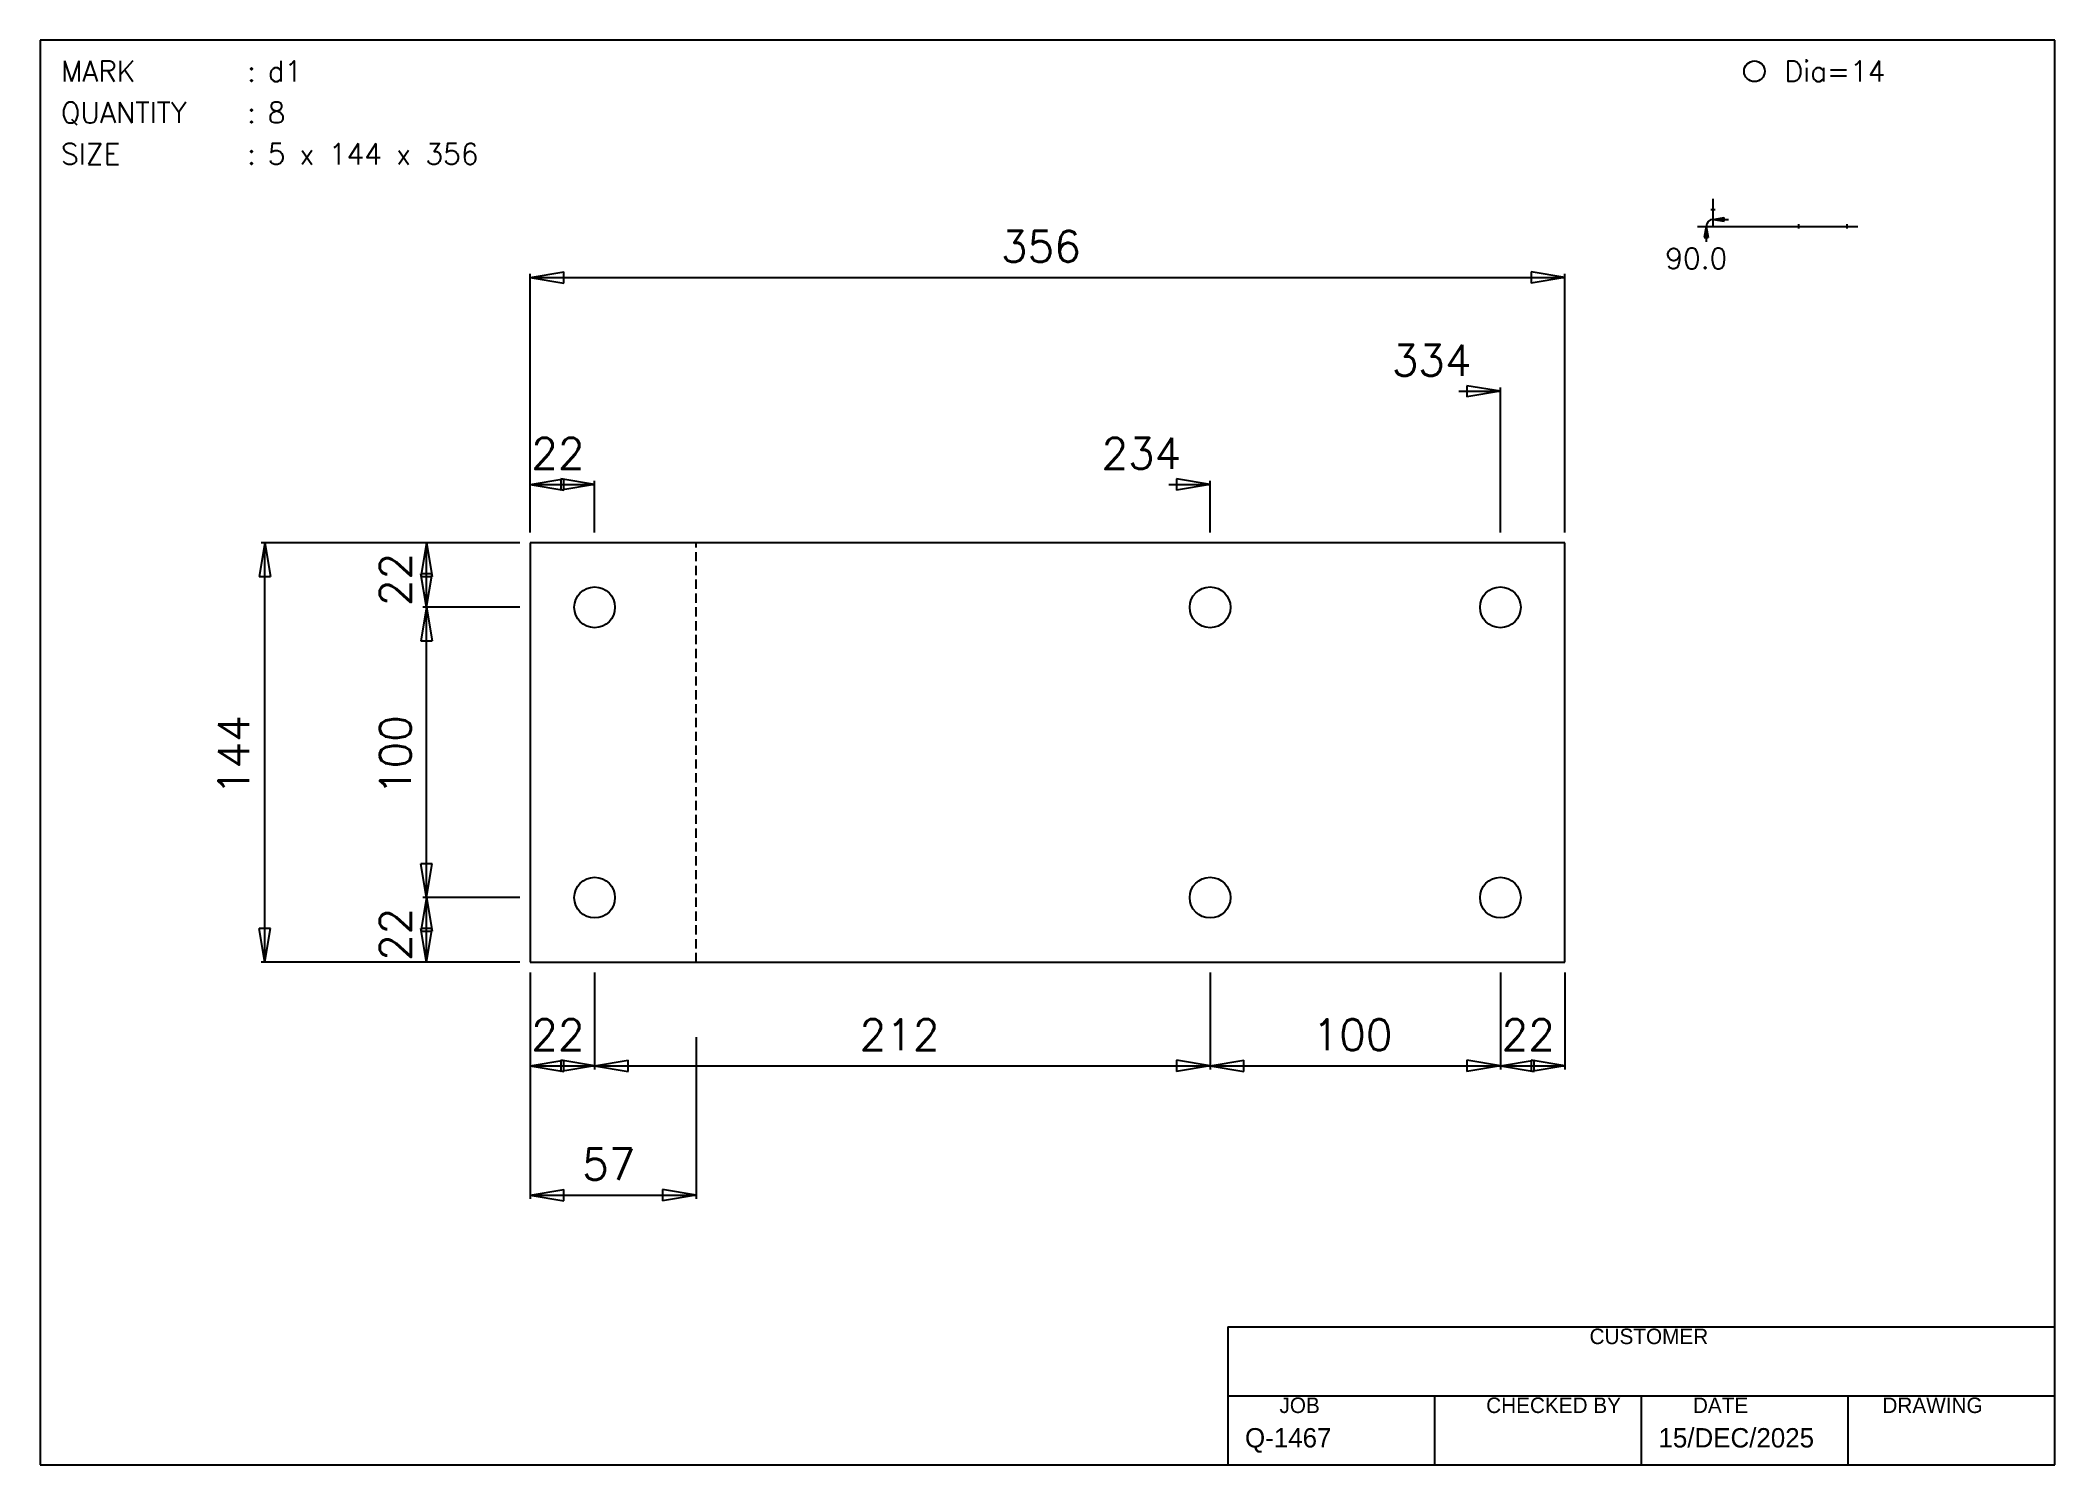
# Model space of a CAD drawing. Extents: x 0 to 297, y 0 to 210.
import ezdxf

# ---------------------------------------------------------------- set-up
doc = ezdxf.new("R2010")
doc.units = 0
doc.header["$LTSCALE"] = 0.125
doc.linetypes.add('CONTIN', pattern=[0])
doc.linetypes.add('DASHED', pattern=[38.1, 25.4, -12.7])
doc.layers.get('0').update_dxf_attribs({"linetype": 'CONTIN'})
for name, color, linetype in [('1', 7, 'CONTIN'), ('10', 7, 'CONTIN'), ('11', 7, 'CONTIN'), ('13', 3, 'CONTIN'), ('2', 7, 'CONTIN'), ('21', 7, 'CONTIN'), ('22', 7, 'CONTIN'), ('6', 6, 'CONTIN'), ('7', 3, 'DASHED')]:
    doc.layers.add(name, color=color, linetype=linetype)
doc.styles.add('SIMPLEX', font='SIMPLEX')

# ---------------------------------------------------------------- blocks, each defined once
blk = doc.blocks.new('CIRCLE')
blk.add_circle((0, 0), 25.4)
blk = doc.blocks.new('ARROW')
for p, q in [((0, 0), (-11.585, 1.931)), ((-11.585, 1.931), (-11.585, -1.931)), ((0, 0), (-11.585, -1.931))]:
    blk.add_line(p, q)
blk = doc.blocks.new('PLATE', base_point=(148.5, 105))
at = {"layer": '13'}
for p, q in [((-29.725, 177.225), (-29.725, 32.775)), ((326.725, 177.225), (-29.725, 177.225)), ((326.725, 32.775), (326.725, 177.225)), ((-29.725, 32.775), (326.725, 32.775))]:
    blk.add_line(p, q, dxfattribs=at)
at = {"layer": '2'}
for p, q in [((-29.725, 180.789), (-29.725, 269.902)), ((-29.725, 268.632), (326.725, 268.632)), ((326.725, 180.789), (326.725, 269.902)), ((290.247, 229.423), (304.505, 229.423)), ((304.505, 180.789), (304.505, 230.693)), ((-29.725, 180.789), (-29.725, 198.612)), ((-29.725, 197.342), (-7.505, 197.342)), ((-7.505, 180.789), (-7.505, 198.612)), ((190.247, 197.342), (204.505, 197.342)), ((204.505, 180.789), (204.505, 198.612)), ((-33.276, 177.225), (-122.388, 177.234)), ((-121.132, 32.784), (-121.118, 177.234)), ((-33.287, 177.225), (-66.705, 177.229)), ((-65.437, 155.008), (-65.435, 177.228)), ((-33.29, 155.005), (-66.707, 155.009)), ((-33.28, 155.005), (-66.697, 155.009)), ((-65.437, 55.008), (-65.427, 155.008)), ((-33.29, 55.005), (-66.707, 55.009)), ((-33.287, 55.005), (-66.705, 55.009)), ((-65.437, 32.778), (-65.435, 55.008)), ((-33.29, 32.775), (-122.402, 32.784)), ((-33.29, 32.775), (-66.707, 32.779)), ((-29.725, 29.21), (-29.725, -4.207)), ((-7.505, 29.21), (-7.505, -4.207)), ((-7.505, 29.21), (-7.505, -4.207)), ((204.505, 29.21), (204.505, -4.207)), ((204.505, 29.21), (204.505, -4.207)), ((304.505, 29.21), (304.505, -4.207)), ((304.505, 29.21), (304.505, -4.207)), ((326.725, 29.21), (326.725, -4.207)), ((-29.725, 6.932), (-29.725, -48.763)), ((27.505, 6.932), (27.505, -48.763)), ((-29.725, -2.937), (-7.505, -2.937)), ((-7.505, -2.937), (204.505, -2.937)), ((204.505, -2.937), (304.505, -2.937)), ((304.505, -2.937), (326.725, -2.937)), ((-29.725, -47.493), (27.505, -47.493))]:
    blk.add_line(p, q, dxfattribs=at)
at = {"layer": '7'}
blk.add_line((27.505, 32.775), (27.505, 177.225), dxfattribs=at)
at = {"layer": '2'}
for p, rotation in [((-29.725, 268.632), 180), ((-29.725, 197.342), 180), ((-121.118, 177.234), 89.994), ((-65.435, 177.228), 89.994), ((-65.437, 155.008), 269.994), ((-65.427, 155.008), 89.994), ((-65.437, 55.008), 269.994), ((-65.435, 55.008), 89.994), ((-121.132, 32.784), 269.994), ((-65.437, 32.778), 269.994), ((-29.725, -2.937), 180), ((-7.505, -2.937), 180), ((204.505, -2.937), 180), ((304.505, -2.937), 180), ((-29.725, -47.493), 180)]:
    blk.add_blockref('ARROW', p, dxfattribs=dict(at, rotation=rotation))
for p in [(326.725, 268.632), (304.505, 229.423), (-7.505, 197.342), (204.505, 197.342), (-7.505, -2.937), (204.505, -2.937), (304.505, -2.937), (326.725, -2.937), (27.505, -47.493)]:
    blk.add_blockref('ARROW', p, dxfattribs=at)
at = {"layer": '6', "xscale": 0.276, "yscale": 0.276, "zscale": 0.276}
for p in [(-7.505, 155.005), (204.505, 155.005), (304.505, 155.005), (-7.505, 55.005), (204.505, 55.005), (304.505, 55.005)]:
    blk.add_blockref('CIRCLE', p, dxfattribs=at)
at = {"layer": '11', "style": 'SIMPLEX'}
for s, p in [('356', (132.46, 273.979)), ('334', (267.078, 234.769)), ('22', (-29.309, 202.689)), ('234', (167.078, 202.689)), ('22', (-29.309, 2.41)), ('212', (83.796, 2.41)), ('100', (239.801, 2.41)), ('22', (304.922, 2.41)), ('57', (-11.804, -42.146))]:
    blk.add_text(s, height=10.693, dxfattribs=at).set_placement(p)
for s, p in [('22', (-70.783, 155.425)), ('144', (-126.473, 90.306)), ('100', (-70.78, 90.305)), ('22', (-70.783, 33.2))]:
    blk.add_text(s, height=10.693, rotation=89.994, dxfattribs=at).set_placement(p)
blk = doc.blocks.new('ARROWP')
for p, q in [((0, 0), (-11.585, 1.931)), ((-11.585, 1.931), (-11.585, -1.931)), ((0, 0), (-11.585, -1.931))]:
    blk.add_line(p, q)
blk = doc.blocks.new('PCROSS')
at = {"layer": '10'}
for p, q in [((0, 0), (0, 8.156)), ((-0.635, 4.99), (0.635, 4.989)), ((0, 0), (42.644, 0)), ((25.225, 0.635), (25.225, -0.635)), ((39.477, 0.635), (39.477, -0.635))]:
    blk.add_line(p, q, dxfattribs=at)
at = {"layer": '2'}
for p, q in [((-4.579, 0), (0.501, 0)), ((-2.039, 0), (-2.039, -4.572)), ((0, 2.039), (4.572, 2.039))]:
    blk.add_line(p, q, dxfattribs=at)
blk.add_arc((0, 0), 2.039, 90, 180, dxfattribs=at)
at = {"layer": '2', "xscale": 0.285, "yscale": 0.285, "zscale": 0.285}
for p, rotation in [((-2.039, 0), 90), ((0, 2.039), 180)]:
    blk.add_blockref('ARROWP', p, dxfattribs=dict(at, rotation=rotation))
at = {"layer": '21', "style": 'SIMPLEX'}
blk.add_text(' 90.0', height=6.092, dxfattribs=at).set_placement((-18.276, -12.492))

msp = doc.modelspace()

# ---------------------------------------------------------------- linework, layer by layer
for p, q in [((175.08, 20.32), (297, 20.32)), ((175.08, 20.32), (175.08, 0)), ((175.08, 10.16), (297, 10.16)), ((205.56, 10.16), (205.56, 0)), ((236.04, 10.16), (236.04, 0)), ((266.52, 10.16), (266.52, 0))]:
    msp.add_line(p, q)
at = {"layer": '22'}
for p, q in [((297, 210), (0, 210)), ((0, 210), (0, 0)), ((297, 0), (297, 210)), ((0, 0), (297, 0))]:
    msp.add_line(p, q, dxfattribs=at)

# ---------------------------------------------------------------- block references
at = {"layer": '1'}
for name, p, xscale, yscale, zscale in [('PCROSS', (246.635, 182.568), 0.5, 0.5, 0.5), ('PLATE', (148.5, 105), 0.428, 0.428, 0.428)]:
    msp.add_blockref(name, p, dxfattribs=dict(at, xscale=xscale, yscale=yscale, zscale=zscale))
at = {"layer": '6', "xscale": 0.06, "yscale": 0.06, "zscale": 0.06}
msp.add_blockref('CIRCLE', (252.731, 205.428), dxfattribs=at)

# ---------------------------------------------------------------- texts
for s, height, p in [('CUSTOMER', 2.286, (228.42, 17.78)), ('JOB', 2.286, (182.7, 7.62)), ('CHECKED BY', 2.286, (213.18, 7.62)), ('DATE', 2.286, (243.66, 7.62)), ('DRAWING', 2.286, (271.6, 7.62)), ('Q-1467', 2.857, (177.62, 2.54)), ('15/DEC/2025', 2.857, (238.58, 2.54))]:
    msp.add_text(s, height=height).set_placement(p)
at = {"layer": '21', "style": 'SIMPLEX'}
for s, p in [('MARK', (3.048, 203.904)), (':', (30.48, 203.904)), ('d1', (33.528, 203.904)), ('Dia=14', (257.147, 203.904)), ('QUANTITY', (3.048, 197.808)), (':', (30.48, 197.808)), ('8', (33.528, 197.808)), ('SIZE', (3.048, 191.712)), (':', (30.48, 191.712)), ('5 x 144 x 356', (33.528, 191.712))]:
    msp.add_text(s, height=3.048, dxfattribs=at).set_placement(p)

doc.saveas('drawing.dxf')
